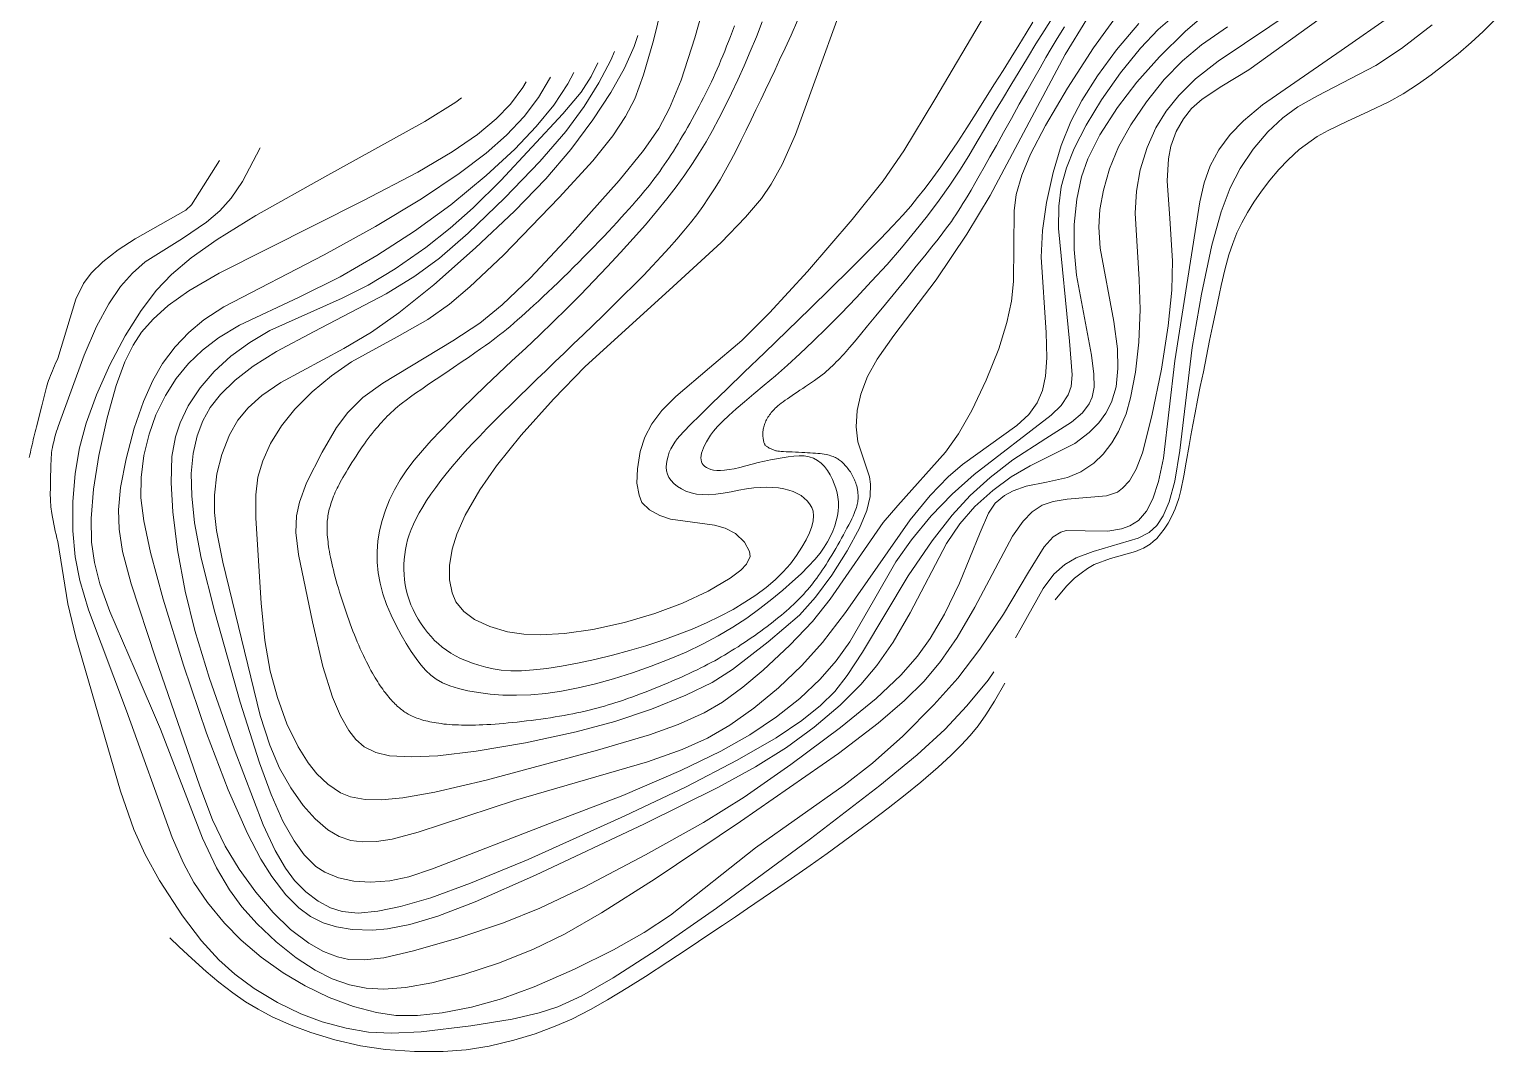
# Model space of a CAD drawing. Header units: inches. Extents: x 115425 to 116786, y 150085 to 152399.
# Drawn here: x 115997.5 to 116123.7, y 150084.7 to 150172.7 of the extents above; entities that cross this region are included whole.
import ezdxf

# ---------------------------------------------------------------- set-up
doc = ezdxf.new("R2010")
doc.units = ezdxf.units.IN
doc.header["$MEASUREMENT"] = 0
doc.layers.add('Contour', color=7, linetype='Continuous', lineweight=0, true_color=0xbed2ff)

msp = doc.modelspace()

# ---------------------------------------------------------------- linework, layer by layer
at = {"layer": 'Contour'}
for points in [[(116102.63, 150169.26), (116119.02, 150181.08)], [(116069.16, 150179.16), (116063.56, 150163.69), (116062.41, 150161.1), (116061.47, 150159.4), (116060.63, 150158.18), (116059.26, 150156.55), (116057.15, 150154.39), (116052.68, 150150.28), (116045.45, 150143.71), (116042.71, 150140.9), (116039.93, 150137.8), (116037.8, 150135.16), (116036.36, 150133.09), (116035.1, 150130.89), (116034.39, 150129.26), (116033.98, 150127.98), (116033.74, 150126.56), (116033.75, 150125.33), (116033.97, 150124.21), (116034.29, 150123.42), (116034.97, 150122.61), (116035.9, 150121.92), (116037.22, 150121.3), (116038.76, 150120.84), (116040.14, 150120.64), (116041.55, 150120.58), (116043.66, 150120.7), (116046.1, 150121.06), (116048.83, 150121.66), (116051.44, 150122.42), (116053.82, 150123.32), (116056.03, 150124.35), (116057.94, 150125.46), (116058.85, 150126.16), (116059.33, 150126.69), (116059.65, 150127.33), (116059.61, 150127.76), (116059.18, 150128.58), (116058.39, 150129.33), (116057.5, 150129.78), (116056.59, 150130.04), (116052.8, 150130.55), (116051.87, 150130.86), (116050.97, 150131.37), (116050.33, 150132), (116050.08, 150132.62), (116049.9, 150133.64), (116049.95, 150134.9), (116050.19, 150136.37), (116050.59, 150137.62), (116051.18, 150138.76), (116052.05, 150139.91), (116053.24, 150141.12), (116056.16, 150143.59), (116058.94, 150145.95), (116061.32, 150148.32), (116064.59, 150151.89), (116068.45, 150156.37), (116071.11, 150159.69), (116072.91, 150162.29), (116075.58, 150166.7), (116079.84, 150173.93)], [(116042.45, 150168.62), (116042.38, 150168.48), (116041.41, 150166.86), (116040.17, 150165.24), (116038.67, 150163.64), (116036.92, 150162.07), (116034.59, 150160.32), (116031.33, 150158.14), (116027.37, 150155.75), (116022.96, 150153.33), (116014.3, 150148.83), (116012.59, 150147.71), (116011.29, 150146.63), (116010.11, 150145.39), (116009.02, 150143.95), (116008.17, 150142.49), (116007.37, 150140.7), (116006.58, 150138.4), (116005.88, 150135.75), (116005.4, 150133.28), (116005.22, 150131.37), (116005.27, 150129.68), (116005.58, 150127.76), (116006.32, 150124.98), (116008.4, 150118.61), (116012.22, 150107.55), (116013.33, 150104.67), (116014.42, 150102.4), (116015.61, 150100.42), (116017.05, 150098.42), (116018.55, 150096.67), (116020.06, 150095.21), (116021.64, 150094.03), (116022.9, 150093.32), (116024.09, 150092.86), (116025.08, 150092.64), (116026.42, 150092.59), (116028.08, 150092.78), (116030.66, 150093.36), (116034.56, 150094.48), (116038.41, 150095.79), (116041.54, 150097.06), (116045.34, 150098.87), (116050.63, 150101.63), (116055.64, 150104.44), (116059.13, 150106.62), (116063.17, 150109.43), (116067.43, 150112.6), (116070.51, 150115.12), (116072.64, 150117.12), (116074.09, 150118.74), (116075.17, 150120.26), (116076.4, 150122.37), (116077.69, 150125.03), (116079.47, 150129.39), (116080.19, 150131.08), (116080.77, 150131.94), (116081.57, 150132.59), (116082.31, 150132.98), (116083.44, 150133.39), (116085.19, 150133.75), (116086.99, 150134.14), (116088.16, 150134.64), (116089.27, 150135.39), (116090.07, 150136.16), (116090.83, 150137.14), (116091.4, 150138.1), (116092.05, 150139.63), (116092.44, 150140.99), (116092.87, 150143.2), (116093.15, 150145.79), (116093.26, 150148.61), (116093.19, 150151.19), (116092.83, 150156.9), (116092.94, 150158.8), (116093.28, 150160.65), (116093.86, 150162.55), (116094.62, 150164.25), (116095.52, 150165.69), (116096.6, 150167.05), (116098.04, 150168.48), (116099.99, 150169.99), (116111.16, 150177.53)], [(116052.74, 150177.56), (116051.33, 150171.78), (116050.48, 150168.81), (116049.71, 150166.77), (116048.92, 150165.22), (116047.82, 150163.57), (116046.1, 150161.43), (116043.2, 150158.25), (116038.39, 150153.3), (116035.5, 150150.57), (116033.74, 150149.07), (116031.87, 150147.75), (116029.24, 150146.26), (116025.31, 150144.11), (116023.57, 150142.91), (116021.91, 150141.51), (116020.43, 150140.03), (116019.28, 150138.59), (116018.33, 150137.06), (116017.66, 150135.58), (116017.24, 150134.17), (116017.06, 150132.65), (116017.06, 150130.64), (116017.52, 150123.32), (116017.84, 150120.11), (116018.3, 150117.46), (116018.92, 150115.18), (116019.74, 150112.92), (116020.7, 150110.93), (116021.56, 150109.57), (116022.32, 150108.61), (116023.26, 150107.72), (116024.36, 150106.99), (116025.21, 150106.63), (116026.47, 150106.4), (116027.88, 150106.38), (116029.72, 150106.55), (116032.49, 150107.03), (116036.92, 150108.07), (116046.49, 150110.66), (116050.97, 150111.99), (116053.44, 150112.86), (116055.68, 150113.87), (116057.26, 150114.8), (116059.04, 150116.09), (116060.78, 150117.54), (116063.09, 150119.69), (116065.04, 150121.75), (116066.54, 150123.65), (116071.13, 150130.26), (116072.37, 150131.74), (116076.49, 150136.32), (116077.6, 150137.89), (116078.76, 150139.91), (116080, 150142.52), (116081.08, 150145.21), (116081.79, 150147.48), (116082.19, 150149.33), (116082.35, 150151.02), (116082.4, 150157.1), (116082.59, 150158.51), (116083.07, 150160.17), (116083.83, 150162), (116085.1, 150164.47), (116086.99, 150167.68), (116089.25, 150171.14), (116091.38, 150174.07)], [(116088.68, 150173.63), (116086.79, 150170.58), (116080.33, 150158.43), (116078.33, 150155.09), (116075.7, 150151.17), (116072.04, 150146.37), (116070.59, 150144.33), (116069.77, 150142.84), (116069.2, 150141.32), (116068.89, 150139.92), (116068.78, 150138.5), (116068.93, 150137.2), (116069.94, 150134.21), (116070.03, 150133.58), (116069.99, 150132.51), (116069.7, 150131.3), (116069.08, 150129.78), (116068.03, 150127.82), (116066.69, 150125.72), (116065.28, 150123.82), (116063.91, 150122.29), (116061.21, 150120), (116058.15, 150117.6), (116056.38, 150116.49), (116054.12, 150115.39), (116051.17, 150114.2), (116047.99, 150113.13), (116044.66, 150112.23), (116040.29, 150111.3), (116036.04, 150110.57), (116032.74, 150110.18), (116030.49, 150110.07), (116028.58, 150110.18), (116027.41, 150110.45), (116026.39, 150110.94), (116025.68, 150111.58), (116025.07, 150112.35), (116024.36, 150113.6), (116023.66, 150115.22), (116022.83, 150117.85), (116021.94, 150121.71), (116020.74, 150127.51), (116020.52, 150129.41), (116020.55, 150130.84), (116020.81, 150132.03), (116021.43, 150133.67), (116022.77, 150136.32), (116024.01, 150138.45), (116024.98, 150139.75), (116026.29, 150141.02), (116028.01, 150142.28), (116034.05, 150145.91), (116036.36, 150147.43), (116038.29, 150149.01), (116040.73, 150151.35), (116044.09, 150154.93), (116048.38, 150159.73), (116050.47, 150162.3), (116051.78, 150164.2), (116052.72, 150165.95), (116053.7, 150168.36), (116054.9, 150172), (116056.3, 150177.02)], [(116115.03, 150174.01), (116110.59, 150170.91), (116103.82, 150166.25), (116102.16, 150164.87), (116101.03, 150163.68), (116100.04, 150162.36), (116099.31, 150160.99), (116098.78, 150159.51), (116098.41, 150157.89), (116096.25, 150144.2), (116095.29, 150135.82), (116094.86, 150133.8), (116094.36, 150132.31), (116093.8, 150131.25), (116093.12, 150130.44), (116092.37, 150129.98), (116091.66, 150129.72), (116090.48, 150129.53), (116088.52, 150129.55), (116086.88, 150129.58), (116086.43, 150129.42), (116085.78, 150129.03), (116084.98, 150128.16), (116083.64, 150125.99), (116081.49, 150122.38), (116079.44, 150119.35), (116077.54, 150116.86), (116075.48, 150114.55), (116072.8, 150111.86), (116070.21, 150109.54), (116067.75, 150107.63), (116060.12, 150102.24), (116052.78, 150096.44), (116050.53, 150094.94), (116047.89, 150093.45), (116044.52, 150091.78), (116041.05, 150090.26), (116038.22, 150089.23), (116035.63, 150088.51), (116033.11, 150088.02), (116031, 150087.8), (116029.12, 150087.81), (116027.45, 150088.06), (116025.47, 150088.58), (116023.39, 150089.36), (116021.32, 150090.35), (116019.42, 150091.48), (116017.51, 150092.83), (116015.8, 150094.28), (116014.35, 150095.76), (116012.89, 150097.54), (116011.72, 150099.26), (116010.82, 150100.93), (116009.86, 150103.14), (116005.91, 150114.04), (116002.63, 150122.74), (116001.88, 150125.27), (116001.48, 150127.3), (116001.29, 150129.54), (116001.28, 150132.05), (116001.48, 150134.5), (116001.85, 150136.7), (116002.43, 150138.83), (116003.32, 150141.25), (116004.48, 150143.85), (116005.8, 150146.33), (116007.19, 150148.53), (116008.51, 150150.28), (116009.8, 150151.64), (116011.49, 150153.06), (116013.74, 150154.65), (116017.07, 150156.7), (116023, 150160.03), (116031.63, 150164.79), (116034.28, 150166.47), (116034.77, 150166.84)], [(116046.54, 150169.86), (116045.96, 150168.67), (116045.09, 150167.34), (116043.52, 150165.46), (116038.18, 150159.73), (116035.79, 150157.36), (116033.82, 150155.63), (116031.71, 150153.96), (116029.08, 150152.11), (116026.75, 150150.7), (116024.49, 150149.58), (116018.28, 150146.79), (116016.53, 150145.76), (116014.91, 150144.58), (116013.46, 150143.26), (116012.26, 150141.87), (116011.24, 150140.32), (116010.53, 150138.85), (116010.13, 150137.64), (116009.83, 150135.94), (116009.75, 150133.69), (116009.9, 150131.18), (116010.31, 150127.91), (116010.96, 150124.36), (116011.79, 150120.96), (116013.07, 150116.82), (116015.2, 150110.76), (116017.7, 150104.23), (116018.72, 150102.02), (116019.61, 150100.5), (116020.4, 150099.44), (116021.38, 150098.45), (116022.42, 150097.65), (116023.49, 150097.09), (116024.51, 150096.76), (116025.89, 150096.63), (116027.57, 150096.78), (116029.54, 150097.18), (116032.15, 150097.95), (116035.56, 150099.19), (116040.53, 150101.25), (116048.86, 150104.99), (116054.15, 150107.51), (116058.53, 150109.79), (116061.89, 150111.73), (116064.11, 150113.21), (116065.71, 150114.49), (116066.94, 150115.7), (116068.03, 150117.1), (116069.33, 150119.11), (116073.28, 150125.68), (116075.33, 150128.68), (116077.06, 150130.9), (116078.62, 150132.58), (116080.34, 150134.15), (116082.29, 150135.66), (116085.15, 150137.5), (116087.36, 150138.9), (116088.29, 150139.71), (116088.88, 150140.5), (116089.13, 150141.05), (116089.29, 150141.92), (116089.28, 150143.05), (116089.06, 150144.67), (116087.78, 150151.58), (116087.57, 150153.77), (116087.58, 150155.93), (116087.8, 150158.1), (116088.21, 150160.03), (116088.75, 150161.58), (116089.79, 150163.65), (116091.32, 150166.01), (116092.98, 150168.18), (116094.93, 150170.37), (116097.13, 150172.55), (116099.2, 150174.33)], [(116047.96, 150170.84), (116047.65, 150170.08), (116046.63, 150168.12), (116045.36, 150166.09), (116043.76, 150163.94), (116041.52, 150161.36), (116038.53, 150158.23), (116035.37, 150155.18), (116032.89, 150153.03), (116030.77, 150151.47), (116028.29, 150149.97), (116022.08, 150146.71), (116018.84, 150144.99), (116016.83, 150143.73), (116015.27, 150142.52), (116014.01, 150141.29), (116013.11, 150140.16), (116012.48, 150139.03), (116011.99, 150137.74), (116011.65, 150136.22), (116011.49, 150134.49), (116011.53, 150132.57), (116011.78, 150130.23), (116012.36, 150127.18), (116013.52, 150122.55), (116015.72, 150114.8), (116017.37, 150109.57), (116018.37, 150106.84), (116019.4, 150104.53), (116020.35, 150102.85), (116021.22, 150101.65), (116022.24, 150100.65), (116023, 150100.14), (116024.19, 150099.65), (116025.51, 150099.37), (116026.95, 150099.28), (116028.6, 150099.4), (116030.23, 150099.75), (116032.29, 150100.43), (116042.38, 150104.34), (116048.69, 150106.76), (116053.68, 150108.9), (116057.14, 150110.56), (116059.62, 150111.97), (116061.92, 150113.52), (116063.94, 150115.12), (116065.69, 150116.78), (116067.08, 150118.35), (116068.24, 150119.98), (116070.3, 150123.53), (116072.22, 150126.88), (116073.56, 150128.76), (116075.27, 150130.83), (116077.06, 150132.72), (116078.97, 150134.41), (116085.59, 150139.51), (116086.45, 150140.35), (116087.06, 150141.25), (116087.32, 150141.98), (116087.41, 150142.97), (116087.18, 150145.88), (116086.24, 150155.59), (116086.26, 150157.52), (116086.47, 150159.19), (116086.91, 150160.8), (116087.58, 150162.47), (116088.6, 150164.49), (116089.93, 150166.67), (116091.58, 150169), (116093.29, 150171.11), (116094.83, 150172.73), (116096.43, 150174.11)], [(116044.47, 150169.01), (116043.96, 150168.05), (116042.74, 150166.22), (116041.23, 150164.37), (116039.39, 150162.43), (116036.91, 150160.16), (116033.85, 150157.64), (116030.73, 150155.36), (116027.48, 150153.25), (116024.34, 150151.43), (116020.79, 150149.68), (116015.64, 150147.27), (116013.84, 150146.18), (116012.47, 150145.12), (116011.26, 150143.96), (116010.2, 150142.66), (116009.27, 150141.2), (116008.44, 150139.53), (116007.86, 150137.88), (116007.42, 150136.04), (116007.17, 150134.13), (116007.16, 150132.4), (116007.4, 150130.42), (116007.97, 150127.69), (116009.06, 150123.67), (116010.82, 150117.97), (116012.81, 150112.13), (116014.67, 150107.24), (116016.33, 150103.48), (116017.49, 150101.28), (116018.45, 150099.77), (116019.64, 150098.21), (116020.76, 150097.09), (116021.78, 150096.32), (116022.85, 150095.79), (116024, 150095.43), (116025.37, 150095.2), (116027.12, 150095.15), (116028.42, 150095.26), (116030.34, 150095.64), (116032.75, 150096.37), (116035.95, 150097.6), (116041.15, 150099.89), (116050.56, 150104.31), (116056.93, 150107.47), (116060.12, 150109.21), (116062.8, 150110.89), (116065.17, 150112.65), (116067.4, 150114.54), (116069.19, 150116.32), (116070.57, 150117.96), (116071.97, 150119.97), (116073.45, 150122.49), (116076.58, 150128.45), (116077.73, 150130.15), (116079.03, 150131.63), (116080.56, 150133.03), (116082.15, 150134.21), (116083.79, 150135.16), (116087.63, 150137.08), (116088.87, 150138.01), (116089.7, 150138.86), (116090.3, 150139.67), (116090.81, 150140.62), (116091.19, 150141.94), (116091.35, 150143.54), (116091.3, 150145.21), (116090.99, 150147.58), (116089.83, 150153.88), (116089.71, 150155.71), (116089.8, 150157.22), (116090.1, 150158.9), (116090.63, 150160.72), (116091.41, 150162.62), (116092.45, 150164.51), (116093.8, 150166.5), (116095.34, 150168.42), (116096.91, 150170.04), (116098.54, 150171.41), (116100.8, 150172.96)], [(116049.97, 150172.22), (116049.65, 150171.27), (116048.82, 150169.4), (116047.64, 150167.29), (116046.1, 150164.95), (116044.19, 150162.4), (116042.05, 150159.87), (116039.36, 150157.09), (116036, 150153.91), (116032.4, 150150.75), (116029.37, 150148.32), (116027.03, 150146.67), (116024.65, 150145.26), (116019.22, 150142.31), (116017.58, 150141.19), (116016.39, 150140.14), (116015.52, 150139.08), (116014.78, 150137.81), (116014.12, 150136.11), (116013.71, 150134.46), (116013.49, 150132.62), (116013.5, 150131.14), (116013.66, 150129.59), (116014.21, 150126.85), (116017.43, 150113.63), (116018.27, 150111.09), (116019.11, 150109.12), (116020.07, 150107.41), (116021.13, 150105.89), (116022.16, 150104.74), (116023.25, 150103.8), (116024.24, 150103.22), (116025.26, 150102.89), (116026.23, 150102.76), (116027.46, 150102.8), (116028.8, 150103), (116031.05, 150103.59), (116039.43, 150106.35), (116050.82, 150109.65), (116053.81, 150110.72), (116055.97, 150111.7), (116057.91, 150112.82), (116059.98, 150114.28), (116062.09, 150116.02), (116064.12, 150117.95), (116065.89, 150119.93), (116067.86, 150122.51), (116073.46, 150130.49), (116075.16, 150132.6), (116076.71, 150134.2), (116077.95, 150135.27), (116082.64, 150138.61), (116083.66, 150139.57), (116084.38, 150140.56), (116084.84, 150141.63), (116085.11, 150142.88), (116085.23, 150144.45), (116085.16, 150146.64), (116084.74, 150153.13), (116084.85, 150155.41), (116085.19, 150157.83), (116085.76, 150160.41), (116086.47, 150162.74), (116087.29, 150164.79), (116088.23, 150166.6), (116089.59, 150168.75), (116091.23, 150170.97), (116093.16, 150173.25)], [(116058.3, 150173.03), (116058.13, 150172.57), (116057.96, 150172.13), (116057.8, 150171.7), (116057.63, 150171.28), (116057.47, 150170.87), (116057.31, 150170.47), (116057.14, 150170.08), (116056.98, 150169.69), (116056.82, 150169.32), (116056.65, 150168.95), (116056.49, 150168.58), (116056.32, 150168.23), (116056.16, 150167.88), (116055.99, 150167.54), (116055.81, 150167.19), (116055.64, 150166.84), (116055.45, 150166.48), (116055.26, 150166.12), (116055.07, 150165.75), (116054.87, 150165.38), (116054.66, 150165.01), (116054.46, 150164.64), (116054.25, 150164.28), (116054.05, 150163.92), (116053.84, 150163.57), (116053.64, 150163.23), (116053.44, 150162.9), (116053.24, 150162.58), (116053.04, 150162.26), (116052.84, 150161.95), (116052.65, 150161.64), (116052.45, 150161.35), (116052.25, 150161.06), (116052.06, 150160.78), (116051.86, 150160.5), (116051.67, 150160.23), (116051.47, 150159.97), (116051.27, 150159.71), (116051.06, 150159.44), (116050.83, 150159.16), (116050.59, 150158.87), (116050.34, 150158.56), (116050.08, 150158.25), (116049.8, 150157.93), (116049.51, 150157.6), (116049.21, 150157.26), (116048.89, 150156.9), (116048.55, 150156.53), (116048.2, 150156.14), (116047.83, 150155.74), (116047.44, 150155.33), (116047.04, 150154.9), (116046.61, 150154.46), (116046.18, 150154.02), (116045.75, 150153.57), (116045.31, 150153.13), (116044.88, 150152.69), (116044.44, 150152.25), (116043.99, 150151.81), (116043.55, 150151.38), (116043.1, 150150.94), (116042.66, 150150.52), (116042.23, 150150.11), (116041.82, 150149.72), (116041.42, 150149.34), (116041.03, 150148.98), (116040.65, 150148.64), (116040.29, 150148.32), (116039.95, 150148.01), (116039.61, 150147.71), (116039.28, 150147.43), (116038.97, 150147.16), (116038.66, 150146.9), (116038.36, 150146.66), (116038.07, 150146.42), (116037.78, 150146.2), (116037.51, 150145.99), (116037.21, 150145.77), (116036.85, 150145.51), (116036.42, 150145.21), (116035.93, 150144.87), (116035.38, 150144.49), (116034.76, 150144.07), (116034.09, 150143.61), (116033.35, 150143.11), (116032.61, 150142.62), (116031.95, 150142.17), (116031.35, 150141.76), (116030.83, 150141.4), (116030.39, 150141.08), (116030.01, 150140.81), (116029.71, 150140.58), (116029.48, 150140.4), (116029.28, 150140.24), (116029.1, 150140.08), (116028.91, 150139.91), (116028.73, 150139.75), (116028.56, 150139.58), (116028.39, 150139.42), (116028.23, 150139.25), (116028.07, 150139.08), (116027.91, 150138.91), (116027.75, 150138.73), (116027.59, 150138.54), (116027.42, 150138.35), (116027.26, 150138.15), (116027.09, 150137.94), (116026.92, 150137.73), (116026.75, 150137.5), (116026.58, 150137.27), (116026.41, 150137.03), (116026.23, 150136.79), (116026.06, 150136.53), (116025.88, 150136.27), (116025.7, 150135.99), (116025.52, 150135.71), (116025.33, 150135.42), (116025.15, 150135.14), (116024.99, 150134.86), (116024.83, 150134.61), (116024.69, 150134.37), (116024.56, 150134.14), (116024.44, 150133.93), (116024.33, 150133.73), (116024.24, 150133.55), (116024.15, 150133.38), (116024.06, 150133.21), (116023.98, 150133.04), (116023.91, 150132.87), (116023.83, 150132.7), (116023.76, 150132.53), (116023.7, 150132.36), (116023.64, 150132.2), (116023.58, 150132.04), (116023.52, 150131.88), (116023.48, 150131.72), (116023.43, 150131.57), (116023.39, 150131.41), (116023.35, 150131.26), (116023.32, 150131.12), (116023.3, 150130.97), (116023.27, 150130.83), (116023.25, 150130.68), (116023.24, 150130.53), (116023.22, 150130.37), (116023.21, 150130.22), (116023.21, 150130.06), (116023.2, 150129.89), (116023.2, 150129.72), (116023.2, 150129.55), (116023.21, 150129.37), (116023.22, 150129.19), (116023.24, 150129), (116023.25, 150128.81), (116023.28, 150128.61), (116023.3, 150128.41), (116023.33, 150128.2), (116023.36, 150127.99), (116023.4, 150127.76), (116023.45, 150127.52), (116023.5, 150127.28), (116023.55, 150127.02), (116023.61, 150126.75), (116023.68, 150126.47), (116023.75, 150126.18), (116023.82, 150125.88), (116023.91, 150125.57), (116023.99, 150125.25), (116024.08, 150124.93), (116024.18, 150124.6), (116024.28, 150124.27), (116024.38, 150123.93), (116024.49, 150123.58), (116024.6, 150123.23), (116024.72, 150122.88), (116024.83, 150122.54), (116024.95, 150122.21), (116025.07, 150121.88), (116025.19, 150121.55), (116025.31, 150121.23), (116025.43, 150120.91), (116025.55, 150120.6), (116025.68, 150120.29), (116025.8, 150119.99), (116025.93, 150119.69), (116026.06, 150119.39), (116026.2, 150119.1), (116026.33, 150118.82), (116026.46, 150118.54), (116026.6, 150118.27), (116026.73, 150118.01), (116026.86, 150117.76), (116026.98, 150117.52), (116027.11, 150117.3), (116027.22, 150117.1), (116027.34, 150116.9), (116027.45, 150116.72), (116027.56, 150116.54), (116027.67, 150116.38), (116027.78, 150116.21), (116027.89, 150116.06), (116028, 150115.9), (116028.1, 150115.75), (116028.21, 150115.61), (116028.32, 150115.47), (116028.43, 150115.34), (116028.53, 150115.21), (116028.64, 150115.09), (116028.74, 150114.97), (116028.85, 150114.86), (116028.95, 150114.75), (116029.05, 150114.65), (116029.15, 150114.55), (116029.25, 150114.46), (116029.35, 150114.37), (116029.45, 150114.29), (116029.54, 150114.21), (116029.64, 150114.14), (116029.73, 150114.06), (116029.82, 150114), (116029.91, 150113.94), (116030, 150113.88), (116030.1, 150113.82), (116030.2, 150113.76), (116030.31, 150113.7), (116030.42, 150113.64), (116030.54, 150113.59), (116030.67, 150113.53), (116030.8, 150113.47), (116030.93, 150113.42), (116031.07, 150113.37), (116031.22, 150113.32), (116031.37, 150113.27), (116031.53, 150113.22), (116031.7, 150113.18), (116031.87, 150113.14), (116032.04, 150113.1), (116032.22, 150113.06), (116032.42, 150113.03), (116032.61, 150113), (116032.82, 150112.97), (116033.04, 150112.94), (116033.26, 150112.91), (116033.5, 150112.89), (116033.74, 150112.87), (116033.99, 150112.85), (116034.25, 150112.84), (116034.51, 150112.83), (116034.79, 150112.82), (116035.07, 150112.82), (116035.37, 150112.82), (116035.67, 150112.82), (116035.98, 150112.82), (116036.3, 150112.83), (116036.63, 150112.84), (116036.97, 150112.86), (116037.32, 150112.88), (116037.68, 150112.9), (116038.04, 150112.93), (116038.42, 150112.96), (116038.81, 150113), (116039.2, 150113.03), (116039.59, 150113.07), (116039.99, 150113.12), (116040.39, 150113.17), (116040.8, 150113.22), (116041.2, 150113.27), (116041.62, 150113.33), (116042.03, 150113.39), (116042.44, 150113.45), (116042.85, 150113.52), (116043.24, 150113.58), (116043.63, 150113.65), (116044, 150113.72), (116044.37, 150113.79), (116044.73, 150113.87), (116045.08, 150113.94), (116045.43, 150114.02), (116045.77, 150114.1), (116046.11, 150114.18), (116046.44, 150114.27), (116046.77, 150114.36), (116047.1, 150114.45), (116047.43, 150114.55), (116047.75, 150114.65), (116048.07, 150114.75), (116048.4, 150114.86), (116048.75, 150114.97), (116049.1, 150115.1), (116049.46, 150115.22), (116049.83, 150115.36), (116050.21, 150115.5), (116050.6, 150115.65), (116050.99, 150115.8), (116051.38, 150115.96), (116051.77, 150116.11), (116052.16, 150116.27), (116052.54, 150116.43), (116052.92, 150116.59), (116053.3, 150116.76), (116053.67, 150116.92), (116054.04, 150117.09), (116054.4, 150117.25), (116054.75, 150117.42), (116055.08, 150117.58), (116055.41, 150117.74), (116055.72, 150117.9), (116056.02, 150118.05), (116056.31, 150118.21), (116056.6, 150118.36), (116056.89, 150118.52), (116057.17, 150118.69), (116057.46, 150118.85), (116057.75, 150119.03), (116058.03, 150119.2), (116058.32, 150119.38), (116058.61, 150119.56), (116058.89, 150119.75), (116059.18, 150119.94), (116059.46, 150120.13), (116059.74, 150120.32), (116060.02, 150120.51), (116060.3, 150120.71), (116060.58, 150120.91), (116060.85, 150121.11), (116061.12, 150121.31), (116061.38, 150121.51), (116061.64, 150121.71), (116061.88, 150121.9), (116062.12, 150122.1), (116062.35, 150122.29), (116062.57, 150122.47), (116062.79, 150122.66), (116062.99, 150122.84), (116063.2, 150123.02), (116063.39, 150123.2), (116063.58, 150123.39), (116063.76, 150123.57), (116063.94, 150123.75), (116064.11, 150123.93), (116064.28, 150124.1), (116064.44, 150124.29), (116064.6, 150124.47), (116064.77, 150124.66), (116064.93, 150124.86), (116065.08, 150125.06), (116065.24, 150125.27), (116065.4, 150125.48), (116065.55, 150125.69), (116065.71, 150125.92), (116065.87, 150126.15), (116066.03, 150126.39), (116066.2, 150126.64), (116066.36, 150126.91), (116066.53, 150127.18), (116066.7, 150127.46), (116066.88, 150127.75), (116067.05, 150128.04), (116067.22, 150128.34), (116067.38, 150128.63), (116067.54, 150128.92), (116067.7, 150129.21), (116067.85, 150129.49), (116068, 150129.78), (116068.15, 150130.06), (116068.29, 150130.33), (116068.41, 150130.59), (116068.52, 150130.82), (116068.61, 150131.03), (116068.69, 150131.22), (116068.76, 150131.4), (116068.82, 150131.55), (116068.86, 150131.68), (116068.89, 150131.81), (116068.92, 150131.93), (116068.94, 150132.05), (116068.95, 150132.17), (116068.96, 150132.29), (116068.97, 150132.4), (116068.97, 150132.52), (116068.96, 150132.64), (116068.95, 150132.75), (116068.94, 150132.85), (116068.93, 150132.96), (116068.92, 150133.05), (116068.9, 150133.15), (116068.89, 150133.23), (116068.87, 150133.32), (116068.85, 150133.39), (116068.83, 150133.47), (116068.8, 150133.55), (116068.77, 150133.64), (116068.73, 150133.74), (116068.69, 150133.84), (116068.65, 150133.94), (116068.6, 150134.05), (116068.54, 150134.17), (116068.48, 150134.28), (116068.42, 150134.4), (116068.36, 150134.51), (116068.29, 150134.62), (116068.22, 150134.72), (116068.14, 150134.83), (116068.07, 150134.93), (116067.99, 150135.03), (116067.91, 150135.12), (116067.83, 150135.21), (116067.75, 150135.3), (116067.67, 150135.38), (116067.6, 150135.45), (116067.52, 150135.52), (116067.44, 150135.58), (116067.36, 150135.64), (116067.28, 150135.7), (116067.2, 150135.75), (116067.11, 150135.8), (116067.01, 150135.85), (116066.92, 150135.9), (116066.81, 150135.94), (116066.71, 150135.98), (116066.6, 150136.02), (116066.47, 150136.06), (116066.34, 150136.1), (116066.2, 150136.13), (116066.04, 150136.15), (116065.87, 150136.18), (116065.69, 150136.2), (116065.49, 150136.22), (116065.29, 150136.24), (116065.07, 150136.25), (116064.84, 150136.26), (116064.6, 150136.28), (116064.36, 150136.29), (116064.1, 150136.3), (116063.83, 150136.31), (116063.56, 150136.33), (116063.27, 150136.34), (116063, 150136.35), (116062.75, 150136.36), (116062.53, 150136.37), (116062.34, 150136.38), (116062.18, 150136.4), (116062.04, 150136.41), (116061.94, 150136.43), (116061.86, 150136.45), (116061.8, 150136.46), (116061.74, 150136.49), (116061.67, 150136.51), (116061.6, 150136.54), (116061.53, 150136.57), (116061.46, 150136.61), (116061.38, 150136.64), (116061.3, 150136.68), (116061.23, 150136.73), (116061.16, 150136.77), (116061.1, 150136.81), (116061.05, 150136.85), (116061, 150136.89), (116060.96, 150136.93), (116060.93, 150136.96), (116060.91, 150137), (116060.89, 150137.04), (116060.87, 150137.09), (116060.85, 150137.15), (116060.83, 150137.22), (116060.82, 150137.29), (116060.8, 150137.38), (116060.79, 150137.47), (116060.77, 150137.57), (116060.76, 150137.68), (116060.76, 150137.79), (116060.76, 150137.89), (116060.76, 150137.99), (116060.76, 150138.1), (116060.77, 150138.2), (116060.79, 150138.3), (116060.81, 150138.4), (116060.83, 150138.5), (116060.86, 150138.6), (116060.89, 150138.7), (116060.93, 150138.8), (116060.98, 150138.91), (116061.02, 150139.01), (116061.07, 150139.12), (116061.13, 150139.22), (116061.19, 150139.33), (116061.26, 150139.43), (116061.32, 150139.53), (116061.4, 150139.63), (116061.47, 150139.73), (116061.55, 150139.82), (116061.64, 150139.92), (116061.72, 150140.01), (116061.82, 150140.11), (116061.93, 150140.21), (116062.05, 150140.31), (116062.19, 150140.42), (116062.34, 150140.54), (116062.5, 150140.66), (116062.68, 150140.79), (116062.87, 150140.92), (116063.07, 150141.06), (116063.28, 150141.2), (116063.49, 150141.35), (116063.72, 150141.5), (116063.95, 150141.66), (116064.19, 150141.82), (116064.44, 150141.98), (116064.69, 150142.15), (116064.95, 150142.32), (116065.19, 150142.49), (116065.42, 150142.66), (116065.64, 150142.82), (116065.85, 150142.98), (116066.05, 150143.14), (116066.24, 150143.3), (116066.41, 150143.45), (116066.58, 150143.61), (116066.75, 150143.77), (116066.92, 150143.93), (116067.08, 150144.09), (116067.24, 150144.25), (116067.4, 150144.41), (116067.56, 150144.58), (116067.72, 150144.75), (116067.92, 150144.98), (116068.23, 150145.34), (116068.64, 150145.83), (116069.16, 150146.45), (116069.77, 150147.19), (116070.49, 150148.06), (116071.31, 150149.06), (116072.23, 150150.19), (116073.15, 150151.32), (116073.97, 150152.34), (116074.7, 150153.23), (116075.32, 150154.01), (116075.85, 150154.67), (116076.27, 150155.21), (116076.59, 150155.64), (116076.82, 150155.94), (116077, 150156.2), (116077.18, 150156.47), (116077.37, 150156.76), (116077.57, 150157.07), (116077.78, 150157.39), (116077.99, 150157.73), (116078.21, 150158.09), (116078.43, 150158.46), (116078.69, 150158.9), (116079.01, 150159.45), (116079.38, 150160.11), (116079.82, 150160.88), (116080.32, 150161.76), (116080.88, 150162.75), (116081.49, 150163.86), (116082.17, 150165.07), (116082.85, 150166.29), (116083.49, 150167.43), (116084.09, 150168.48), (116084.64, 150169.44), (116085.15, 150170.31), (116085.61, 150171.1), (116086.03, 150171.8), (116086.4, 150172.41), (116086.75, 150172.97)], [(116060.7, 150173.39), (116060.19, 150172.11), (116059.66, 150170.84), (116059.13, 150169.6), (116058.59, 150168.4), (116058.05, 150167.25), (116057.51, 150166.13), (116056.96, 150165.07), (116056.41, 150164.04), (116055.86, 150163.06), (116055.3, 150162.12), (116054.7, 150161.19), (116054.03, 150160.21), (116053.29, 150159.19), (116052.48, 150158.13), (116051.59, 150157.04), (116050.63, 150155.9), (116049.59, 150154.72), (116048.49, 150153.51), (116047.34, 150152.28), (116046.19, 150151.07), (116045.03, 150149.88), (116043.86, 150148.7), (116042.69, 150147.54), (116041.51, 150146.4), (116040.32, 150145.28), (116039.13, 150144.18), (116037.97, 150143.1), (116036.86, 150142.05), (116035.81, 150141.04), (116034.81, 150140.06), (116033.88, 150139.12), (116033, 150138.2), (116032.18, 150137.32), (116031.41, 150136.48), (116030.71, 150135.64), (116030.07, 150134.8), (116029.51, 150133.95), (116029.01, 150133.08), (116028.59, 150132.22), (116028.23, 150131.34), (116027.94, 150130.45), (116027.72, 150129.56), (116027.58, 150128.66), (116027.51, 150127.76), (116027.51, 150126.85), (116027.6, 150125.94), (116027.77, 150125.03), (116028.01, 150124.12), (116028.33, 150123.2), (116028.72, 150122.28), (116029.16, 150121.4), (116029.59, 150120.58), (116030.02, 150119.83), (116030.45, 150119.16), (116030.87, 150118.55), (116031.29, 150118.01), (116031.71, 150117.53), (116032.13, 150117.13), (116032.59, 150116.78), (116033.14, 150116.47), (116033.78, 150116.2), (116034.51, 150115.97), (116035.33, 150115.77), (116036.25, 150115.61), (116037.25, 150115.49), (116038.34, 150115.4), (116039.51, 150115.38), (116040.75, 150115.43), (116042.04, 150115.55), (116043.41, 150115.75), (116044.84, 150116.03), (116046.33, 150116.38), (116047.89, 150116.81), (116049.51, 150117.32), (116051.13, 150117.88), (116052.68, 150118.48), (116054.15, 150119.11), (116055.56, 150119.78), (116056.9, 150120.49), (116058.16, 150121.24), (116059.36, 150122.03), (116060.48, 150122.85), (116061.52, 150123.67), (116062.46, 150124.44), (116063.3, 150125.17), (116064.04, 150125.85), (116064.69, 150126.49), (116065.24, 150127.08), (116065.69, 150127.63), (116066.04, 150128.14), (116066.32, 150128.61), (116066.57, 150129.08), (116066.78, 150129.53), (116066.95, 150129.98), (116067.08, 150130.41), (116067.18, 150130.83), (116067.24, 150131.25), (116067.27, 150131.65), (116067.26, 150132.04), (116067.22, 150132.44), (116067.15, 150132.82), (116067.04, 150133.21), (116066.91, 150133.6), (116066.74, 150133.98), (116066.55, 150134.36), (116066.32, 150134.73), (116066.06, 150135.08), (116065.78, 150135.37), (116065.46, 150135.61), (116065.11, 150135.8), (116064.73, 150135.92), (116064.32, 150136), (116063.88, 150136.02), (116063.41, 150135.99), (116062.92, 150135.92), (116062.42, 150135.84), (116061.92, 150135.75), (116061.41, 150135.65), (116060.89, 150135.54), (116060.36, 150135.42), (116059.83, 150135.29), (116059.29, 150135.15), (116058.77, 150135.01), (116058.29, 150134.9), (116057.85, 150134.82), (116057.45, 150134.77), (116057.09, 150134.75), (116056.78, 150134.75), (116056.5, 150134.78), (116056.26, 150134.83), (116056.06, 150134.91), (116055.89, 150135), (116055.74, 150135.1), (116055.62, 150135.22), (116055.53, 150135.36), (116055.47, 150135.5), (116055.43, 150135.67), (116055.42, 150135.84), (116055.43, 150136.03), (116055.47, 150136.24), (116055.54, 150136.46), (116055.63, 150136.7), (116055.75, 150136.95), (116055.89, 150137.22), (116056.06, 150137.5), (116056.25, 150137.8), (116056.5, 150138.13), (116056.85, 150138.53), (116057.29, 150138.98), (116057.82, 150139.48), (116058.44, 150140.05), (116059.16, 150140.67), (116059.97, 150141.36), (116060.87, 150142.1), (116061.85, 150142.91), (116062.87, 150143.81), (116063.95, 150144.8), (116065.08, 150145.87), (116066.26, 150147.03), (116067.5, 150148.28), (116068.79, 150149.62), (116070.12, 150151.04), (116071.45, 150152.5), (116072.69, 150153.92), (116073.86, 150155.32), (116074.94, 150156.68), (116075.95, 150158.02), (116076.87, 150159.32), (116077.72, 150160.6), (116078.49, 150161.85), (116079.21, 150163.07), (116079.94, 150164.3), (116080.66, 150165.51), (116081.39, 150166.72), (116082.11, 150167.92), (116082.84, 150169.11), (116083.56, 150170.3), (116084.28, 150171.48), (116084.99, 150172.62), (116085.68, 150173.71)], [(116063.73, 150173.49), (116063.18, 150172.25), (116062.67, 150171.12), (116062.2, 150170.11), (116061.78, 150169.21), (116061.39, 150168.37), (116060.98, 150167.52), (116060.57, 150166.67), (116060.16, 150165.81), (116059.74, 150164.94), (116059.31, 150164.07), (116058.88, 150163.2), (116058.44, 150162.32), (116057.99, 150161.45), (116057.53, 150160.61), (116057.06, 150159.79), (116056.58, 150159), (116056.08, 150158.23), (116055.57, 150157.49), (116055.05, 150156.77), (116054.51, 150156.08), (116053.95, 150155.39), (116053.34, 150154.68), (116052.69, 150153.93), (116051.99, 150153.17), (116051.24, 150152.37), (116050.46, 150151.55), (116049.62, 150150.71), (116048.75, 150149.84), (116047.85, 150148.96), (116046.98, 150148.1), (116046.12, 150147.26), (116045.27, 150146.44), (116044.44, 150145.64), (116043.62, 150144.85), (116042.82, 150144.09), (116042.04, 150143.34), (116041.27, 150142.6), (116040.52, 150141.87), (116039.78, 150141.15), (116039.06, 150140.44), (116038.35, 150139.74), (116037.66, 150139.04), (116036.98, 150138.36), (116036.32, 150137.68), (116035.68, 150137.01), (116035.08, 150136.35), (116034.51, 150135.71), (116033.97, 150135.08), (116033.46, 150134.47), (116032.99, 150133.87), (116032.56, 150133.28), (116032.15, 150132.71), (116031.78, 150132.15), (116031.45, 150131.62), (116031.14, 150131.1), (116030.87, 150130.6), (116030.64, 150130.11), (116030.44, 150129.65), (116030.27, 150129.2), (116030.14, 150128.78), (116030.04, 150128.36), (116029.95, 150127.93), (116029.89, 150127.51), (116029.84, 150127.08), (116029.82, 150126.65), (116029.82, 150126.22), (116029.83, 150125.78), (116029.87, 150125.34), (116029.93, 150124.9), (116030.01, 150124.47), (116030.13, 150124.03), (116030.26, 150123.61), (116030.42, 150123.18), (116030.61, 150122.76), (116030.82, 150122.34), (116031.05, 150121.93), (116031.31, 150121.53), (116031.58, 150121.14), (116031.86, 150120.78), (116032.16, 150120.44), (116032.47, 150120.11), (116032.79, 150119.81), (116033.13, 150119.53), (116033.48, 150119.26), (116033.85, 150119.02), (116034.27, 150118.78), (116034.71, 150118.56), (116035.2, 150118.35), (116035.72, 150118.16), (116036.28, 150117.98), (116036.88, 150117.81), (116037.51, 150117.66), (116038.21, 150117.55), (116039.03, 150117.49), (116039.96, 150117.5), (116041, 150117.57), (116042.15, 150117.7), (116043.41, 150117.9), (116044.79, 150118.15), (116046.27, 150118.47), (116047.79, 150118.84), (116049.26, 150119.23), (116050.68, 150119.65), (116052.06, 150120.1), (116053.38, 150120.58), (116054.66, 150121.09), (116055.89, 150121.63), (116057.07, 150122.19), (116058.18, 150122.78), (116059.21, 150123.39), (116060.16, 150124.02), (116061.03, 150124.66), (116061.81, 150125.33), (116062.51, 150126.01), (116063.13, 150126.71), (116063.66, 150127.43), (116064.11, 150128.13), (116064.48, 150128.78), (116064.76, 150129.37), (116064.97, 150129.92), (116065.09, 150130.41), (116065.13, 150130.85), (116065.09, 150131.24), (116064.97, 150131.57), (116064.78, 150131.87), (116064.57, 150132.13), (116064.32, 150132.37), (116064.04, 150132.59), (116063.72, 150132.77), (116063.36, 150132.93), (116062.98, 150133.06), (116062.56, 150133.17), (116062.1, 150133.24), (116061.62, 150133.29), (116061.1, 150133.3), (116060.54, 150133.29), (116059.96, 150133.24), (116059.34, 150133.16), (116058.69, 150133.05), (116058.01, 150132.91), (116057.33, 150132.78), (116056.7, 150132.7), (116056.1, 150132.66), (116055.55, 150132.67), (116055.03, 150132.72), (116054.56, 150132.82), (116054.12, 150132.97), (116053.73, 150133.16), (116053.39, 150133.38), (116053.09, 150133.62), (116052.85, 150133.87), (116052.66, 150134.13), (116052.53, 150134.42), (116052.44, 150134.71), (116052.41, 150135.02), (116052.44, 150135.35), (116052.5, 150135.67), (116052.58, 150135.99), (116052.69, 150136.31), (116052.82, 150136.61), (116052.98, 150136.9), (116053.16, 150137.19), (116053.36, 150137.47), (116053.59, 150137.74), (116053.94, 150138.11), (116054.53, 150138.7), (116055.34, 150139.5), (116056.38, 150140.53), (116057.65, 150141.76), (116059.15, 150143.22), (116060.88, 150144.89), (116062.84, 150146.78), (116064.82, 150148.69), (116066.62, 150150.44), (116068.23, 150152.03), (116069.65, 150153.45), (116070.89, 150154.71), (116071.94, 150155.81), (116072.81, 150156.75), (116073.49, 150157.52), (116074.09, 150158.25), (116074.73, 150159.06), (116075.39, 150159.94), (116076.08, 150160.91), (116076.8, 150161.95), (116077.55, 150163.06), (116078.33, 150164.26), (116079.14, 150165.53), (116079.95, 150166.81), (116080.72, 150168.04), (116081.45, 150169.21), (116082.15, 150170.33), (116082.81, 150171.39), (116083.44, 150172.4), (116084.03, 150173.35)], [(116082.51, 150120.32), (116083.01, 150121.18), (116084.9, 150124.58), (116085.84, 150125.82), (116086.77, 150126.66), (116087.76, 150127.22), (116089.22, 150127.76), (116093.09, 150128.91), (116094.03, 150129.41), (116094.7, 150130.02), (116095.26, 150130.85), (116095.76, 150132.05), (116096.24, 150133.83), (116096.68, 150136.47), (116097.74, 150145.33), (116098.54, 150149.93), (116099.45, 150154.14), (116100.25, 150157.01), (116101.02, 150159.08), (116101.87, 150160.76), (116102.99, 150162.41), (116104.28, 150163.91), (116105.57, 150165.12), (116106.85, 150166.06), (116108.54, 150167.02), (116113.57, 150169.62), (116115.78, 150171.1), (116118.43, 150173.14)], [(116123.73, 150173.48), (116122.81, 150172.56), (116121.78, 150171.61), (116120.66, 150170.64), (116119.5, 150169.7), (116118.35, 150168.82), (116117.24, 150168.04), (116115.94, 150167.2), (116114.69, 150166.5), (116113.01, 150165.69), (116111.07, 150164.8), (116109.46, 150164.02), (116108.52, 150163.5), (116106.96, 150162.38), (116106.03, 150161.51), (116105.23, 150160.67), (116104.45, 150159.76), (116103.71, 150158.8), (116103.07, 150157.87), (116102.52, 150156.97), (116102.03, 150156.08), (116101.61, 150155.21), (116101.24, 150154.31), (116100.91, 150153.31), (116100.57, 150152.04), (116100.25, 150150.67), (116100.1, 150149.98), (116099.93, 150149.16), (116099.73, 150148.21), (116099.5, 150147.14), (116099.25, 150145.93), (116098.98, 150144.6), (116098.71, 150143.25), (116098.45, 150141.98), (116098.22, 150140.8), (116098, 150139.7), (116097.81, 150138.68), (116097.64, 150137.75), (116097.49, 150136.91), (116097.24, 150135.46), (116097.03, 150134.29), (116096.78, 150133.02), (116096.59, 150132.32), (116096.28, 150131.43), (116095.99, 150130.8), (116095.67, 150130.21), (116095.33, 150129.68), (116094.69, 150128.9), (116094.4, 150128.64), (116094.12, 150128.41), (116093.84, 150128.22), (116093.56, 150128.06), (116093.28, 150127.93), (116092.85, 150127.78), (116090.7, 150127.16), (116089.3, 150126.64), (116088.73, 150126.3), (116088.17, 150125.91), (116087.62, 150125.46), (116086.93, 150124.79), (116085.95, 150123.61)], [(116040.35, 150168.21), (116040.07, 150167.72), (116039, 150166.3), (116037.77, 150165.03), (116036.16, 150163.69), (116033.99, 150162.19), (116031.02, 150160.44), (116026.29, 150157.96), (116013.9, 150151.75), (116011.3, 150150.22), (116009.51, 150148.95), (116008.2, 150147.79), (116007.2, 150146.65), (116006.48, 150145.55), (116005.78, 150144.11), (116005.02, 150142.06), (116004.24, 150139.29), (116003.52, 150136.05), (116003.07, 150133.13), (116002.87, 150130.61), (116002.91, 150128.57), (116003.15, 150126.82), (116003.63, 150124.97), (116004.47, 150122.59), (116006.65, 150117.56), (116008.85, 150112.47), (116012.47, 150103.07), (116013.67, 150100.52), (116014.78, 150098.63), (116015.85, 150097.17), (116017.17, 150095.69), (116018.8, 150094.15), (116020.53, 150092.78), (116022.16, 150091.71), (116023.64, 150090.96), (116025.12, 150090.43), (116026.56, 150090.15), (116028.09, 150090.08), (116029.96, 150090.21), (116032.24, 150090.61), (116034.97, 150091.32), (116037.98, 150092.31), (116040.94, 150093.5), (116043.65, 150094.82), (116046.86, 150096.64), (116051.46, 150099.56), (116058.83, 150104.51), (116067.26, 150110.38), (116070.7, 150112.99), (116072.97, 150114.92), (116074.65, 150116.59), (116076.06, 150118.28), (116077.49, 150120.37), (116079.03, 150122.98), (116082.27, 150129.08), (116083.18, 150130.37), (116083.97, 150131.17), (116084.83, 150131.75), (116085.76, 150132.08), (116086.98, 150132.27), (116090.36, 150132.57), (116091.32, 150132.89), (116091.75, 150133.21), (116092.35, 150133.84), (116092.93, 150134.85), (116093.46, 150136.27), (116094.27, 150139.44), (116095.1, 150143.47), (116095.69, 150147.21), (116095.99, 150150.29), (116096.04, 150152.8), (116095.82, 150156.45), (116095.6, 150159.68), (116095.7, 150161.6), (116095.91, 150162.68), (116096.36, 150163.95), (116096.99, 150165.04), (116097.7, 150165.92), (116098.6, 150166.73), (116100.29, 150167.85), (116102.63, 150169.26)], [(116000, 150144.4), (116001.54, 150149.51), (116002.21, 150150.85), (116002.88, 150151.73), (116003.87, 150152.72), (116005.2, 150153.75), (116006.66, 150154.69), (116011.03, 150157.16), (116011.51, 150157.62), (116013.93, 150161.45)], [(116017.43, 150162.53), (116015.9, 150159.63), (116014.92, 150158.19), (116013.96, 150157.1), (116012.81, 150156.12), (116010.73, 150154.73), (116007.53, 150152.71), (116006.42, 150151.75), (116005.41, 150150.6), (116004.4, 150149.11), (116003.34, 150147.16), (116002.28, 150144.68), (116000.02, 150138.53)], [(116000, 150128.63), (116000.86, 150123.27), (116001.56, 150120.38), (116005.41, 150107.13), (116006.56, 150103.82), (116007.51, 150101.68), (116008.76, 150099.42), (116010.74, 150096.39), (116012.39, 150094.23), (116013.87, 150092.59), (116015.25, 150091.36), (116016.93, 150090.13), (116018.94, 150088.92), (116020.95, 150087.94), (116022.79, 150087.25), (116024.85, 150086.7), (116026.78, 150086.38), (116028.74, 150086.28), (116031.32, 150086.41), (116035.58, 150086.91), (116039.15, 150087.48), (116041.47, 150088.03), (116043.08, 150088.56), (116045.14, 150089.51), (116047.86, 150091.05), (116051.57, 150093.43), (116056.76, 150097.04), (116064.86, 150103.01), (116070.83, 150107.62), (116074.05, 150110.26), (116076.44, 150112.44), (116078.33, 150114.47), (116080.16, 150116.69), (116080.66, 150117.4)], [(116081.61, 150116.42), (116080.71, 150114.88), (116079.97, 150113.7), (116079.3, 150112.76), (116078.61, 150111.91), (116077.85, 150111.08), (116076.96, 150110.19), (116075.85, 150109.18), (116074.36, 150107.91), (116073.01, 150106.81), (116071.56, 150105.66), (116070, 150104.47), (116068.26, 150103.19), (116066.28, 150101.76), (116064.82, 150100.73), (116063.21, 150099.61), (116061.42, 150098.37), (116059.44, 150097.02), (116058.38, 150096.31), (116057.28, 150095.56), (116056.19, 150094.83), (116054.23, 150093.52), (116052.57, 150092.42), (116050.64, 150091.17), (116049.13, 150090.21), (116047.37, 150089.16), (116045.89, 150088.32), (116044.29, 150087.5), (116042.86, 150086.87), (116041.14, 150086.23), (116039.29, 150085.67), (116037.17, 150085.16), (116035.19, 150084.84), (116033.2, 150084.69), (116030.72, 150084.69), (116028.24, 150084.87), (116026.07, 150085.2), (116023.88, 150085.7), (116021.81, 150086.33), (116020.09, 150086.98), (116018.48, 150087.7), (116017.27, 150088.34), (116016.17, 150088.99), (116015.07, 150089.75), (116013.88, 150090.67), (116012.79, 150091.59), (116011.54, 150092.7), (116010.45, 150093.72), (116009.64, 150094.48)]]:
    msp.add_lwpolyline(points, dxfattribs=at)
for points in [[(116000, 150144.4, 0.013534), (115999.27, 150142.7, 0.030508), (115999.02, 150141.92), (115998.61, 150140.32), (115998.15, 150138.5, 0.005022), (115997.93, 150137.62, 0.002534), (115997.54, 150135.87)], [(116000.02, 150138.53, 0.021151), (115999.57, 150136.93, 0.039884), (115999.44, 150136.06, 0.010275), (115999.38, 150134.65, 0.006991), (115999.35, 150132.58, 0.040561), (115999.48, 150131.04, 0.025436), (116000, 150128.63)]]:
    msp.add_lwpolyline(points, format="xyb", dxfattribs=at)

doc.saveas('drawing.dxf')
